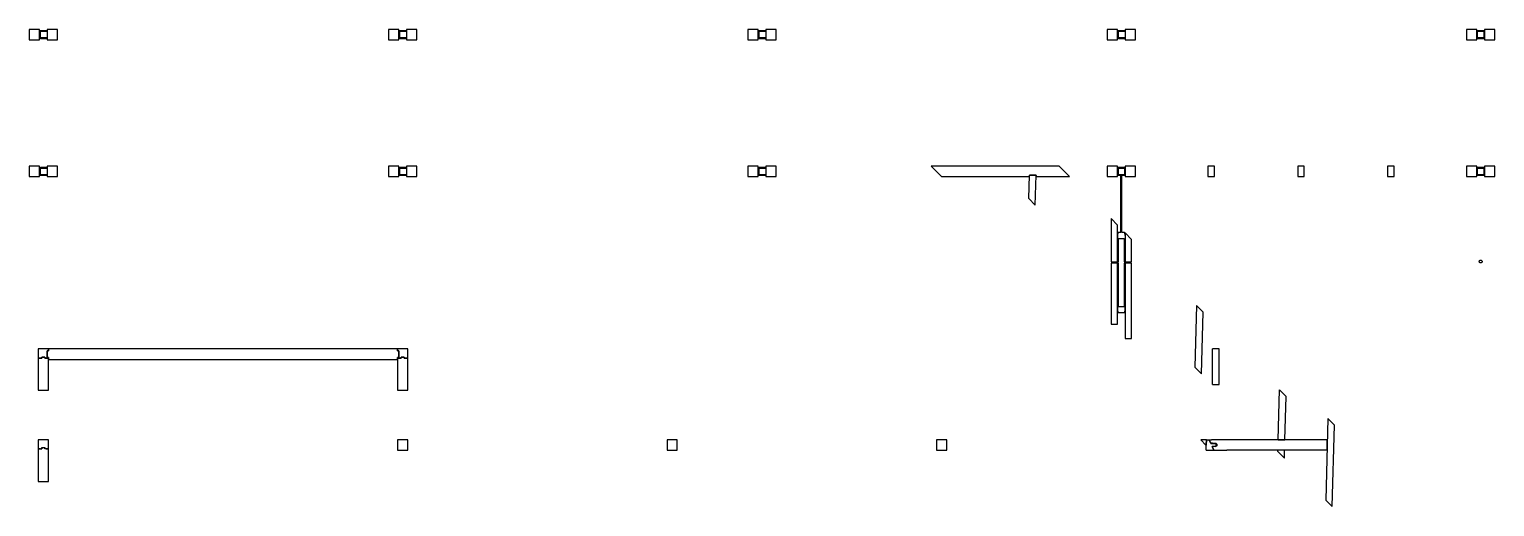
# Model space of a CAD drawing. Extents: x -1579 to 1253, y -951 to 934.
# Drawn here: x -370 to 413, y 32 to 286 of the extents above; entities that cross this region are included whole.
import ezdxf

# ---------------------------------------------------------------- set-up
doc = ezdxf.new("R2010")
doc.units = 0
doc.header["$MEASUREMENT"] = 0
doc.layers.add('SECTIONCUTEDGES', color=7, linetype='CONTINUOUS')

msp = doc.modelspace()

# ---------------------------------------------------------------- linework, layer by layer
at = {"layer": 'SECTIONCUTEDGES'}
for p, q in [((-370.14, 286.28), (-370.14, 280.7)), ((-364.64, 286.28), (-370.14, 286.28)), ((-364.64, 280.7), (-364.64, 286.28)), ((-364.33, 285.34), (-364.34, 285.3)), ((-364.34, 285.3), (-364.34, 285.26)), ((-364.34, 285.26), (-364.34, 281.72)), ((-364.31, 285.38), (-364.33, 285.34)), ((-364.29, 285.41), (-364.31, 285.38)), ((-364.27, 285.44), (-364.29, 285.41)), ((-364.24, 285.47), (-364.27, 285.44)), ((-364.2, 285.49), (-364.24, 285.47)), ((-364.17, 285.51), (-364.2, 285.49)), ((-364.13, 285.51), (-364.17, 285.51)), ((-364.09, 285.52), (-364.13, 285.51)), ((-360.59, 285.52), (-364.09, 285.52)), ((-364.09, 281.72), (-364.09, 285.26)), ((-364.09, 285.26), (-360.59, 285.26)), ((-360.64, 286.28), (-360.64, 280.7)), ((-355.14, 286.28), (-360.64, 286.28)), ((-360.55, 285.51), (-360.59, 285.52)), ((-360.59, 285.26), (-360.59, 281.72)), ((-360.51, 285.51), (-360.55, 285.51)), ((-360.48, 285.49), (-360.51, 285.51)), ((-360.44, 285.47), (-360.48, 285.49)), ((-360.41, 285.44), (-360.44, 285.47)), ((-360.39, 285.41), (-360.41, 285.44)), ((-360.37, 285.38), (-360.39, 285.41)), ((-360.35, 285.34), (-360.37, 285.38)), ((-360.34, 285.3), (-360.35, 285.34)), ((-360.34, 285.26), (-360.34, 285.3)), ((-360.34, 281.72), (-360.34, 285.26)), ((-355.14, 280.7), (-355.14, 286.28)), ((-178.14, 286.28), (-178.14, 280.7)), ((-172.64, 286.28), (-178.14, 286.28)), ((-172.64, 280.7), (-172.64, 286.28)), ((-172.33, 285.34), (-172.34, 285.3)), ((-172.34, 285.3), (-172.34, 285.26)), ((-172.34, 285.26), (-172.34, 281.72)), ((-172.31, 285.38), (-172.33, 285.34)), ((-172.29, 285.41), (-172.31, 285.38)), ((-172.27, 285.44), (-172.29, 285.41)), ((-172.24, 285.47), (-172.27, 285.44)), ((-172.2, 285.49), (-172.24, 285.47)), ((-172.17, 285.51), (-172.2, 285.49)), ((-172.13, 285.51), (-172.17, 285.51)), ((-172.09, 285.52), (-172.13, 285.51)), ((-168.59, 285.52), (-172.09, 285.52)), ((-172.09, 281.72), (-172.09, 285.26)), ((-172.09, 285.26), (-168.59, 285.26)), ((-168.64, 286.28), (-168.64, 280.7)), ((-163.14, 286.28), (-168.64, 286.28)), ((-168.55, 285.51), (-168.59, 285.52)), ((-168.59, 285.26), (-168.59, 281.72)), ((-168.51, 285.51), (-168.55, 285.51)), ((-168.48, 285.49), (-168.51, 285.51)), ((-168.44, 285.47), (-168.48, 285.49)), ((-168.41, 285.44), (-168.44, 285.47)), ((-168.39, 285.41), (-168.41, 285.44)), ((-168.37, 285.38), (-168.39, 285.41)), ((-168.35, 285.34), (-168.37, 285.38)), ((-168.34, 285.3), (-168.35, 285.34)), ((-168.34, 285.26), (-168.34, 285.3)), ((-168.34, 281.72), (-168.34, 285.26)), ((-163.14, 280.7), (-163.14, 286.28)), ((13.86, 286.28), (13.86, 280.7)), ((19.36, 286.28), (13.86, 286.28)), ((19.36, 280.7), (19.36, 286.28)), ((19.67, 285.34), (19.66, 285.3)), ((19.66, 285.3), (19.66, 285.26)), ((19.66, 285.26), (19.66, 281.72)), ((19.69, 285.38), (19.67, 285.34)), ((19.71, 285.41), (19.69, 285.38)), ((19.73, 285.44), (19.71, 285.41)), ((19.76, 285.47), (19.73, 285.44)), ((19.8, 285.49), (19.76, 285.47)), ((19.83, 285.51), (19.8, 285.49)), ((19.87, 285.51), (19.83, 285.51)), ((19.91, 285.52), (19.87, 285.51)), ((23.41, 285.52), (19.91, 285.52)), ((19.91, 281.72), (19.91, 285.26)), ((19.91, 285.26), (23.41, 285.26)), ((23.36, 286.28), (23.36, 280.7)), ((28.86, 286.28), (23.36, 286.28)), ((23.45, 285.51), (23.41, 285.52)), ((23.41, 285.26), (23.41, 281.72)), ((23.49, 285.51), (23.45, 285.51)), ((23.52, 285.49), (23.49, 285.51)), ((23.56, 285.47), (23.52, 285.49)), ((23.59, 285.44), (23.56, 285.47)), ((23.61, 285.41), (23.59, 285.44)), ((23.63, 285.38), (23.61, 285.41)), ((23.65, 285.34), (23.63, 285.38)), ((23.66, 285.3), (23.65, 285.34)), ((23.66, 285.26), (23.66, 285.3)), ((23.66, 281.72), (23.66, 285.26)), ((28.86, 280.7), (28.86, 286.28)), ((205.86, 286.28), (205.86, 280.7)), ((211.36, 286.28), (205.86, 286.28)), ((211.36, 280.7), (211.36, 286.28)), ((211.67, 285.34), (211.66, 285.3)), ((211.66, 285.3), (211.66, 285.26)), ((211.66, 285.26), (211.66, 281.72)), ((211.69, 285.38), (211.67, 285.34)), ((211.71, 285.41), (211.69, 285.38)), ((211.73, 285.44), (211.71, 285.41)), ((211.76, 285.47), (211.73, 285.44)), ((211.8, 285.49), (211.76, 285.47)), ((211.83, 285.51), (211.8, 285.49)), ((211.87, 285.51), (211.83, 285.51)), ((211.91, 285.52), (211.87, 285.51)), ((215.41, 285.52), (211.91, 285.52)), ((211.91, 281.72), (211.91, 285.26)), ((211.91, 285.26), (215.41, 285.26)), ((215.36, 286.28), (215.36, 280.7)), ((220.86, 286.28), (215.36, 286.28)), ((215.45, 285.51), (215.41, 285.52)), ((215.41, 285.26), (215.41, 281.72)), ((215.49, 285.51), (215.45, 285.51)), ((215.52, 285.49), (215.49, 285.51)), ((215.56, 285.47), (215.52, 285.49)), ((215.59, 285.44), (215.56, 285.47)), ((215.61, 285.41), (215.59, 285.44)), ((215.63, 285.38), (215.61, 285.41)), ((215.65, 285.34), (215.63, 285.38)), ((215.66, 285.3), (215.65, 285.34)), ((215.66, 285.26), (215.66, 285.3)), ((215.66, 281.72), (215.66, 285.26)), ((220.86, 280.7), (220.86, 286.28)), ((397.86, 286.28), (397.86, 280.7)), ((403.36, 286.28), (397.86, 286.28)), ((403.36, 280.7), (403.36, 286.28)), ((403.37, 285.34), (403.36, 285.3)), ((403.36, 285.3), (403.36, 285.26)), ((403.36, 285.26), (403.36, 281.72)), ((403.38, 285.38), (403.37, 285.34)), ((403.4, 285.41), (403.38, 285.38)), ((403.43, 285.44), (403.4, 285.41)), ((403.46, 285.47), (403.43, 285.44)), ((403.49, 285.49), (403.46, 285.47)), ((403.53, 285.51), (403.49, 285.49)), ((403.57, 285.51), (403.53, 285.51)), ((403.61, 285.52), (403.57, 285.51)), ((407.11, 285.52), (403.61, 285.52)), ((403.61, 285.26), (407.11, 285.26)), ((403.61, 281.72), (403.61, 285.26)), ((407.15, 285.51), (407.11, 285.52)), ((407.11, 285.26), (407.11, 281.72)), ((407.18, 285.51), (407.15, 285.51)), ((407.22, 285.49), (407.18, 285.51)), ((407.25, 285.47), (407.22, 285.49)), ((407.28, 285.44), (407.25, 285.47)), ((407.31, 285.41), (407.28, 285.44)), ((407.33, 285.38), (407.31, 285.41)), ((407.34, 285.34), (407.33, 285.38)), ((407.35, 285.3), (407.34, 285.34)), ((407.36, 285.26), (407.35, 285.3)), ((407.36, 286.28), (407.36, 280.7)), ((412.86, 286.28), (407.36, 286.28)), ((407.36, 281.72), (407.36, 285.26)), ((412.86, 280.7), (412.86, 286.28)), ((-370.14, 280.7), (-364.64, 280.7)), ((-364.34, 281.72), (-364.34, 281.68)), ((-364.34, 281.68), (-364.33, 281.64)), ((-364.33, 281.64), (-364.31, 281.6)), ((-364.31, 281.6), (-364.29, 281.57)), ((-364.29, 281.57), (-364.27, 281.54)), ((-364.27, 281.54), (-364.24, 281.51)), ((-364.24, 281.51), (-364.2, 281.49)), ((-364.2, 281.49), (-364.17, 281.47)), ((-364.17, 281.47), (-364.13, 281.47)), ((-364.13, 281.47), (-364.09, 281.46)), ((-360.59, 281.72), (-364.09, 281.72)), ((-364.09, 281.46), (-360.59, 281.46)), ((-360.64, 280.7), (-355.14, 280.7)), ((-360.59, 281.46), (-360.55, 281.47)), ((-360.55, 281.47), (-360.51, 281.47)), ((-360.51, 281.47), (-360.48, 281.49)), ((-360.48, 281.49), (-360.44, 281.51)), ((-360.44, 281.51), (-360.41, 281.54)), ((-360.41, 281.54), (-360.39, 281.57)), ((-360.39, 281.57), (-360.37, 281.6)), ((-360.37, 281.6), (-360.35, 281.64)), ((-360.35, 281.64), (-360.34, 281.68)), ((-360.34, 281.68), (-360.34, 281.72)), ((-178.14, 280.7), (-172.64, 280.7)), ((-172.34, 281.72), (-172.34, 281.68)), ((-172.34, 281.68), (-172.33, 281.64)), ((-172.33, 281.64), (-172.31, 281.6)), ((-172.31, 281.6), (-172.29, 281.57)), ((-172.29, 281.57), (-172.27, 281.54)), ((-172.27, 281.54), (-172.24, 281.51)), ((-172.24, 281.51), (-172.2, 281.49)), ((-172.2, 281.49), (-172.17, 281.47)), ((-172.17, 281.47), (-172.13, 281.47)), ((-172.13, 281.47), (-172.09, 281.46)), ((-168.59, 281.72), (-172.09, 281.72)), ((-172.09, 281.46), (-168.59, 281.46)), ((-168.64, 280.7), (-163.14, 280.7)), ((-168.59, 281.46), (-168.55, 281.47)), ((-168.55, 281.47), (-168.51, 281.47)), ((-168.51, 281.47), (-168.48, 281.49)), ((-168.48, 281.49), (-168.44, 281.51)), ((-168.44, 281.51), (-168.41, 281.54)), ((-168.41, 281.54), (-168.39, 281.57)), ((-168.39, 281.57), (-168.37, 281.6)), ((-168.37, 281.6), (-168.35, 281.64)), ((-168.35, 281.64), (-168.34, 281.68)), ((-168.34, 281.68), (-168.34, 281.72)), ((13.86, 280.7), (19.36, 280.7)), ((19.66, 281.72), (19.66, 281.68)), ((19.66, 281.68), (19.67, 281.64)), ((19.67, 281.64), (19.69, 281.6)), ((19.69, 281.6), (19.71, 281.57)), ((19.71, 281.57), (19.73, 281.54)), ((19.73, 281.54), (19.76, 281.51)), ((19.76, 281.51), (19.8, 281.49)), ((19.8, 281.49), (19.83, 281.47)), ((19.83, 281.47), (19.87, 281.47)), ((19.87, 281.47), (19.91, 281.46)), ((23.41, 281.72), (19.91, 281.72)), ((19.91, 281.46), (23.41, 281.46)), ((23.36, 280.7), (28.86, 280.7)), ((23.41, 281.46), (23.45, 281.47)), ((23.45, 281.47), (23.49, 281.47)), ((23.49, 281.47), (23.52, 281.49)), ((23.52, 281.49), (23.56, 281.51)), ((23.56, 281.51), (23.59, 281.54)), ((23.59, 281.54), (23.61, 281.57)), ((23.61, 281.57), (23.63, 281.6)), ((23.63, 281.6), (23.65, 281.64)), ((23.65, 281.64), (23.66, 281.68)), ((23.66, 281.68), (23.66, 281.72)), ((205.86, 280.7), (211.36, 280.7)), ((211.66, 281.72), (211.66, 281.68)), ((211.66, 281.68), (211.67, 281.64)), ((211.67, 281.64), (211.69, 281.6)), ((211.69, 281.6), (211.71, 281.57)), ((211.71, 281.57), (211.73, 281.54)), ((211.73, 281.54), (211.76, 281.51)), ((211.76, 281.51), (211.8, 281.49)), ((211.8, 281.49), (211.83, 281.47)), ((211.83, 281.47), (211.87, 281.47)), ((211.87, 281.47), (211.91, 281.46)), ((215.41, 281.72), (211.91, 281.72)), ((211.91, 281.46), (215.41, 281.46)), ((215.36, 280.7), (220.86, 280.7)), ((215.41, 281.46), (215.45, 281.47)), ((215.45, 281.47), (215.49, 281.47)), ((215.49, 281.47), (215.52, 281.49)), ((215.52, 281.49), (215.56, 281.51)), ((215.56, 281.51), (215.59, 281.54)), ((215.59, 281.54), (215.61, 281.57)), ((215.61, 281.57), (215.63, 281.6)), ((215.63, 281.6), (215.65, 281.64)), ((215.65, 281.64), (215.66, 281.68)), ((215.66, 281.68), (215.66, 281.72)), ((397.86, 280.7), (403.36, 280.7)), ((403.36, 281.72), (403.36, 281.68)), ((403.36, 281.68), (403.37, 281.64)), ((403.37, 281.64), (403.38, 281.6)), ((403.38, 281.6), (403.4, 281.57)), ((403.4, 281.57), (403.43, 281.54)), ((403.43, 281.54), (403.46, 281.51)), ((403.46, 281.51), (403.49, 281.49)), ((403.49, 281.49), (403.53, 281.47)), ((403.53, 281.47), (403.57, 281.47)), ((403.57, 281.47), (403.61, 281.46)), ((407.11, 281.72), (403.61, 281.72)), ((403.61, 281.46), (407.11, 281.46)), ((407.11, 281.46), (407.15, 281.47)), ((407.15, 281.47), (407.18, 281.47)), ((407.18, 281.47), (407.22, 281.49)), ((407.22, 281.49), (407.25, 281.51)), ((407.25, 281.51), (407.28, 281.54)), ((407.28, 281.54), (407.31, 281.57)), ((407.31, 281.57), (407.33, 281.6)), ((407.33, 281.6), (407.34, 281.64)), ((407.34, 281.64), (407.35, 281.68)), ((407.35, 281.68), (407.36, 281.72)), ((407.36, 280.7), (412.86, 280.7)), ((-370.14, 213.28), (-370.14, 207.71)), ((-364.64, 213.28), (-370.14, 213.28)), ((-364.64, 207.71), (-364.64, 213.28)), ((-364.33, 212.35), (-364.34, 212.31)), ((-364.34, 212.31), (-364.34, 212.27)), ((-364.34, 212.27), (-364.34, 208.72)), ((-364.31, 212.39), (-364.33, 212.35)), ((-364.29, 212.42), (-364.31, 212.39)), ((-364.27, 212.45), (-364.29, 212.42)), ((-364.24, 212.48), (-364.27, 212.45)), ((-364.2, 212.5), (-364.24, 212.48)), ((-364.17, 212.51), (-364.2, 212.5)), ((-364.13, 212.52), (-364.17, 212.51)), ((-364.09, 212.52), (-364.13, 212.52)), ((-360.59, 212.52), (-364.09, 212.52)), ((-364.09, 208.72), (-364.09, 212.27)), ((-364.09, 212.27), (-360.59, 212.27)), ((-360.64, 213.28), (-360.64, 207.71)), ((-355.14, 213.28), (-360.64, 213.28)), ((-360.55, 212.52), (-360.59, 212.52)), ((-360.59, 212.27), (-360.59, 208.72)), ((-360.51, 212.51), (-360.55, 212.52)), ((-360.48, 212.5), (-360.51, 212.51)), ((-360.44, 212.48), (-360.48, 212.5)), ((-360.41, 212.45), (-360.44, 212.48)), ((-360.39, 212.42), (-360.41, 212.45)), ((-360.37, 212.39), (-360.39, 212.42)), ((-360.35, 212.35), (-360.37, 212.39)), ((-360.34, 212.31), (-360.35, 212.35)), ((-360.34, 212.27), (-360.34, 212.31)), ((-360.34, 208.72), (-360.34, 212.27)), ((-355.14, 207.71), (-355.14, 213.28)), ((-178.14, 213.28), (-178.14, 207.71)), ((-172.64, 213.28), (-178.14, 213.28)), ((-172.64, 207.71), (-172.64, 213.28)), ((-172.33, 212.35), (-172.34, 212.31)), ((-172.34, 212.31), (-172.34, 212.27)), ((-172.34, 212.27), (-172.34, 208.72)), ((-172.31, 212.39), (-172.33, 212.35)), ((-172.29, 212.42), (-172.31, 212.39)), ((-172.27, 212.45), (-172.29, 212.42)), ((-172.24, 212.48), (-172.27, 212.45)), ((-172.2, 212.5), (-172.24, 212.48)), ((-172.17, 212.51), (-172.2, 212.5)), ((-172.13, 212.52), (-172.17, 212.51)), ((-172.09, 212.52), (-172.13, 212.52)), ((-168.59, 212.52), (-172.09, 212.52)), ((-172.09, 208.72), (-172.09, 212.27)), ((-172.09, 212.27), (-168.59, 212.27)), ((-168.64, 213.28), (-168.64, 207.71)), ((-163.14, 213.28), (-168.64, 213.28)), ((-168.55, 212.52), (-168.59, 212.52)), ((-168.59, 212.27), (-168.59, 208.72)), ((-168.51, 212.51), (-168.55, 212.52)), ((-168.48, 212.5), (-168.51, 212.51)), ((-168.44, 212.48), (-168.48, 212.5)), ((-168.41, 212.45), (-168.44, 212.48)), ((-168.39, 212.42), (-168.41, 212.45)), ((-168.37, 212.39), (-168.39, 212.42)), ((-168.35, 212.35), (-168.37, 212.39)), ((-168.34, 212.31), (-168.35, 212.35)), ((-168.34, 212.27), (-168.34, 212.31)), ((-168.34, 208.72), (-168.34, 212.27)), ((-163.14, 207.71), (-163.14, 213.28)), ((13.86, 213.28), (13.86, 207.71)), ((19.36, 213.28), (13.86, 213.28)), ((19.36, 207.71), (19.36, 213.28)), ((19.67, 212.35), (19.66, 212.31)), ((19.66, 212.31), (19.66, 212.27)), ((19.66, 212.27), (19.66, 208.72)), ((19.69, 212.39), (19.67, 212.35)), ((19.71, 212.42), (19.69, 212.39)), ((19.73, 212.45), (19.71, 212.42)), ((19.76, 212.48), (19.73, 212.45)), ((19.8, 212.5), (19.76, 212.48)), ((19.83, 212.51), (19.8, 212.5)), ((19.87, 212.52), (19.83, 212.51)), ((19.91, 212.52), (19.87, 212.52)), ((23.41, 212.52), (19.91, 212.52)), ((19.91, 208.72), (19.91, 212.27)), ((19.91, 212.27), (23.41, 212.27)), ((23.36, 213.28), (23.36, 207.71)), ((28.86, 213.28), (23.36, 213.28)), ((23.45, 212.52), (23.41, 212.52)), ((23.41, 212.27), (23.41, 208.72)), ((23.49, 212.51), (23.45, 212.52)), ((23.52, 212.5), (23.49, 212.51)), ((23.56, 212.48), (23.52, 212.5)), ((23.59, 212.45), (23.56, 212.48)), ((23.61, 212.42), (23.59, 212.45)), ((23.63, 212.39), (23.61, 212.42)), ((23.65, 212.35), (23.63, 212.39)), ((23.66, 212.31), (23.65, 212.35)), ((23.66, 212.27), (23.66, 212.31)), ((23.66, 208.72), (23.66, 212.27)), ((28.86, 207.71), (28.86, 213.28)), ((111.78, 213.28), (117.28, 207.71)), ((180.21, 213.28), (111.78, 213.28)), ((185.71, 207.71), (180.21, 213.28)), ((205.86, 213.28), (205.86, 207.71)), ((211.36, 213.28), (205.86, 213.28)), ((211.36, 207.71), (211.36, 213.28)), ((211.37, 212.35), (211.36, 212.31)), ((211.36, 212.31), (211.36, 212.27)), ((211.36, 212.27), (211.36, 208.72)), ((211.38, 212.39), (211.37, 212.35)), ((211.4, 212.42), (211.38, 212.39)), ((211.43, 212.45), (211.4, 212.42)), ((211.46, 212.48), (211.43, 212.45)), ((211.49, 212.5), (211.46, 212.48)), ((211.53, 212.51), (211.49, 212.5)), ((211.57, 212.52), (211.53, 212.51)), ((211.61, 212.52), (211.57, 212.52)), ((215.11, 212.52), (211.61, 212.52)), ((211.61, 208.72), (211.61, 212.27)), ((211.61, 212.27), (215.11, 212.27)), ((211.67, 212.35), (211.66, 212.31)), ((211.66, 212.31), (211.66, 212.27)), ((211.66, 212.27), (211.66, 208.72)), ((211.69, 212.39), (211.67, 212.35)), ((211.71, 212.42), (211.69, 212.39)), ((211.73, 212.45), (211.71, 212.42)), ((211.76, 212.48), (211.73, 212.45)), ((211.8, 212.5), (211.76, 212.48)), ((211.83, 212.51), (211.8, 212.5)), ((211.87, 212.52), (211.83, 212.51)), ((211.91, 212.52), (211.87, 212.52)), ((215.41, 212.52), (211.91, 212.52)), ((211.91, 208.72), (211.91, 212.27)), ((211.91, 212.27), (215.41, 212.27)), ((215.15, 212.52), (215.11, 212.52)), ((215.11, 212.27), (215.11, 208.72)), ((215.18, 212.51), (215.15, 212.52)), ((215.22, 212.5), (215.18, 212.51)), ((215.25, 212.48), (215.22, 212.5)), ((215.28, 212.45), (215.25, 212.48)), ((215.31, 212.42), (215.28, 212.45)), ((215.33, 212.39), (215.31, 212.42)), ((215.34, 212.35), (215.33, 212.39)), ((215.35, 212.31), (215.34, 212.35)), ((215.36, 212.27), (215.35, 212.31)), ((220.86, 213.28), (215.36, 213.28)), ((215.36, 213.28), (215.36, 207.71)), ((215.36, 208.72), (215.36, 212.27)), ((215.45, 212.52), (215.41, 212.52)), ((215.41, 212.27), (215.41, 208.72)), ((215.49, 212.51), (215.45, 212.52)), ((215.52, 212.5), (215.49, 212.51)), ((215.56, 212.48), (215.52, 212.5)), ((215.59, 212.45), (215.56, 212.48)), ((215.61, 212.42), (215.59, 212.45)), ((215.63, 212.39), (215.61, 212.42)), ((215.65, 212.35), (215.63, 212.39)), ((215.66, 212.31), (215.65, 212.35)), ((215.66, 212.27), (215.66, 212.31)), ((215.66, 208.72), (215.66, 212.27)), ((220.86, 207.71), (220.86, 213.28)), ((263.11, 213.28), (259.61, 213.28)), ((259.61, 213.28), (259.61, 207.71)), ((263.11, 207.71), (263.11, 213.28)), ((311.11, 213.28), (307.61, 213.28)), ((307.61, 213.28), (307.61, 207.71)), ((311.11, 207.71), (311.11, 213.28)), ((359.11, 213.28), (355.61, 213.28)), ((355.61, 213.28), (355.61, 207.71)), ((359.11, 207.71), (359.11, 213.28)), ((397.86, 213.28), (397.86, 207.71)), ((403.36, 213.28), (397.86, 213.28)), ((403.36, 207.71), (403.36, 213.28)), ((403.37, 212.35), (403.36, 212.31)), ((403.36, 212.31), (403.36, 212.27)), ((403.36, 212.27), (403.36, 208.72)), ((403.38, 212.39), (403.37, 212.35)), ((403.4, 212.42), (403.38, 212.39)), ((403.43, 212.45), (403.4, 212.42)), ((403.46, 212.48), (403.43, 212.45)), ((403.49, 212.5), (403.46, 212.48)), ((403.53, 212.51), (403.49, 212.5)), ((403.57, 212.52), (403.53, 212.51)), ((403.61, 212.52), (403.57, 212.52)), ((407.11, 212.52), (403.61, 212.52)), ((403.61, 212.27), (407.11, 212.27)), ((403.61, 208.72), (403.61, 212.27)), ((407.15, 212.52), (407.11, 212.52)), ((407.11, 212.27), (407.11, 208.72)), ((407.18, 212.51), (407.15, 212.52)), ((407.22, 212.5), (407.18, 212.51)), ((407.25, 212.48), (407.22, 212.5)), ((407.28, 212.45), (407.25, 212.48)), ((407.31, 212.42), (407.28, 212.45)), ((407.33, 212.39), (407.31, 212.42)), ((407.34, 212.35), (407.33, 212.39)), ((407.35, 212.31), (407.34, 212.35)), ((407.36, 212.27), (407.35, 212.31)), ((407.36, 213.28), (407.36, 207.71)), ((412.86, 213.28), (407.36, 213.28)), ((407.36, 208.72), (407.36, 212.27)), ((412.86, 207.71), (412.86, 213.28)), ((-370.14, 207.71), (-364.64, 207.71)), ((-364.34, 208.72), (-364.34, 208.68)), ((-364.34, 208.68), (-364.33, 208.64)), ((-364.33, 208.64), (-364.31, 208.61)), ((-364.31, 208.61), (-364.29, 208.57)), ((-364.29, 208.57), (-364.27, 208.54)), ((-364.27, 208.54), (-364.24, 208.52)), ((-364.24, 208.52), (-364.2, 208.5)), ((-364.2, 208.5), (-364.17, 208.48)), ((-364.17, 208.48), (-364.13, 208.47)), ((-364.13, 208.47), (-364.09, 208.47)), ((-360.59, 208.72), (-364.09, 208.72)), ((-364.09, 208.47), (-360.59, 208.47)), ((-360.64, 207.71), (-355.14, 207.71)), ((-360.59, 208.47), (-360.55, 208.47)), ((-360.55, 208.47), (-360.51, 208.48)), ((-360.51, 208.48), (-360.48, 208.5)), ((-360.48, 208.5), (-360.44, 208.52)), ((-360.44, 208.52), (-360.41, 208.54)), ((-360.41, 208.54), (-360.39, 208.57)), ((-360.39, 208.57), (-360.37, 208.61)), ((-360.37, 208.61), (-360.35, 208.64)), ((-360.35, 208.64), (-360.34, 208.68)), ((-360.34, 208.68), (-360.34, 208.72)), ((-178.14, 207.71), (-172.64, 207.71)), ((-172.34, 208.72), (-172.34, 208.68)), ((-172.34, 208.68), (-172.33, 208.64)), ((-172.33, 208.64), (-172.31, 208.61)), ((-172.31, 208.61), (-172.29, 208.57)), ((-172.29, 208.57), (-172.27, 208.54)), ((-172.27, 208.54), (-172.24, 208.52)), ((-172.24, 208.52), (-172.2, 208.5)), ((-172.2, 208.5), (-172.17, 208.48)), ((-172.17, 208.48), (-172.13, 208.47)), ((-172.13, 208.47), (-172.09, 208.47)), ((-168.59, 208.72), (-172.09, 208.72)), ((-172.09, 208.47), (-168.59, 208.47)), ((-168.64, 207.71), (-163.14, 207.71)), ((-168.59, 208.47), (-168.55, 208.47)), ((-168.55, 208.47), (-168.51, 208.48)), ((-168.51, 208.48), (-168.48, 208.5)), ((-168.48, 208.5), (-168.44, 208.52)), ((-168.44, 208.52), (-168.41, 208.54)), ((-168.41, 208.54), (-168.39, 208.57)), ((-168.39, 208.57), (-168.37, 208.61)), ((-168.37, 208.61), (-168.35, 208.64)), ((-168.35, 208.64), (-168.34, 208.68)), ((-168.34, 208.68), (-168.34, 208.72)), ((13.86, 207.71), (19.36, 207.71)), ((19.66, 208.72), (19.66, 208.68)), ((19.66, 208.68), (19.67, 208.64)), ((19.67, 208.64), (19.69, 208.61)), ((19.69, 208.61), (19.71, 208.57)), ((19.71, 208.57), (19.73, 208.54)), ((19.73, 208.54), (19.76, 208.52)), ((19.76, 208.52), (19.8, 208.5)), ((19.8, 208.5), (19.83, 208.48)), ((19.83, 208.48), (19.87, 208.47)), ((19.87, 208.47), (19.91, 208.47)), ((23.41, 208.72), (19.91, 208.72)), ((19.91, 208.47), (23.41, 208.47)), ((23.36, 207.71), (28.86, 207.71)), ((23.41, 208.47), (23.45, 208.47)), ((23.45, 208.47), (23.49, 208.48)), ((23.49, 208.48), (23.52, 208.5)), ((23.52, 208.5), (23.56, 208.52)), ((23.56, 208.52), (23.59, 208.54)), ((23.59, 208.54), (23.61, 208.57)), ((23.61, 208.57), (23.63, 208.61)), ((23.63, 208.61), (23.65, 208.64)), ((23.65, 208.64), (23.66, 208.68)), ((23.66, 208.68), (23.66, 208.72)), ((117.28, 207.71), (164.2, 207.71)), ((163.88, 195.93), (164.22, 208.47)), ((164.2, 207.71), (164.22, 208.47)), ((167.77, 208.47), (164.22, 208.47)), ((164.22, 208.47), (167.77, 208.47)), ((167.33, 192.43), (167.77, 208.47)), ((167.77, 208.47), (167.75, 207.71)), ((167.75, 207.71), (185.71, 207.71)), ((205.86, 207.71), (211.36, 207.71)), ((211.36, 208.72), (211.36, 208.68)), ((211.36, 208.68), (211.37, 208.64)), ((211.37, 208.64), (211.38, 208.61)), ((211.38, 208.61), (211.4, 208.57)), ((211.4, 208.57), (211.43, 208.54)), ((211.43, 208.54), (211.46, 208.52)), ((211.46, 208.52), (211.49, 208.5)), ((211.49, 208.5), (211.53, 208.48)), ((211.53, 208.48), (211.57, 208.47)), ((211.57, 208.47), (211.61, 208.47)), ((215.11, 208.72), (211.61, 208.72)), ((211.61, 208.47), (215.11, 208.47)), ((211.66, 208.72), (211.66, 208.68)), ((211.66, 208.68), (211.67, 208.64)), ((211.67, 208.64), (211.69, 208.61)), ((211.69, 208.61), (211.71, 208.57)), ((211.71, 208.57), (211.73, 208.54)), ((211.73, 208.54), (211.76, 208.52)), ((211.76, 208.52), (211.8, 208.5)), ((211.8, 208.5), (211.83, 208.48)), ((211.83, 208.48), (211.87, 208.47)), ((211.87, 208.47), (211.91, 208.47)), ((215.41, 208.72), (211.91, 208.72)), ((211.91, 208.47), (215.41, 208.47)), ((213.11, 177.78), (213.11, 208.47)), ((213.61, 208.47), (213.11, 208.47)), ((213.61, 177.78), (213.61, 208.47)), ((215.11, 208.47), (215.15, 208.47)), ((215.15, 208.47), (215.18, 208.48)), ((215.18, 208.48), (215.22, 208.5)), ((215.22, 208.5), (215.25, 208.52)), ((215.25, 208.52), (215.28, 208.54)), ((215.28, 208.54), (215.31, 208.57)), ((215.31, 208.57), (215.33, 208.61)), ((215.33, 208.61), (215.34, 208.64)), ((215.34, 208.64), (215.35, 208.68)), ((215.35, 208.68), (215.36, 208.72)), ((215.36, 207.71), (220.86, 207.71)), ((215.41, 208.47), (215.45, 208.47)), ((215.45, 208.47), (215.49, 208.48)), ((215.49, 208.48), (215.52, 208.5)), ((215.52, 208.5), (215.56, 208.52)), ((215.56, 208.52), (215.59, 208.54)), ((215.59, 208.54), (215.61, 208.57)), ((215.61, 208.57), (215.63, 208.61)), ((215.63, 208.61), (215.65, 208.64)), ((215.65, 208.64), (215.66, 208.68)), ((215.66, 208.68), (215.66, 208.72)), ((259.61, 207.71), (263.11, 207.71)), ((307.61, 207.71), (311.11, 207.71)), ((355.61, 207.71), (359.11, 207.71)), ((397.86, 207.71), (403.36, 207.71)), ((403.36, 208.72), (403.36, 208.68)), ((403.36, 208.68), (403.37, 208.64)), ((403.37, 208.64), (403.38, 208.61)), ((403.38, 208.61), (403.4, 208.57)), ((403.4, 208.57), (403.43, 208.54)), ((403.43, 208.54), (403.46, 208.52)), ((403.46, 208.52), (403.49, 208.5)), ((403.49, 208.5), (403.53, 208.48)), ((403.53, 208.48), (403.57, 208.47)), ((403.57, 208.47), (403.61, 208.47)), ((407.11, 208.72), (403.61, 208.72)), ((403.61, 208.47), (407.11, 208.47)), ((407.11, 208.47), (407.15, 208.47)), ((407.15, 208.47), (407.18, 208.48)), ((407.18, 208.48), (407.22, 208.5)), ((407.22, 208.5), (407.25, 208.52)), ((407.25, 208.52), (407.28, 208.54)), ((407.28, 208.54), (407.31, 208.57)), ((407.31, 208.57), (407.33, 208.61)), ((407.33, 208.61), (407.34, 208.64)), ((407.34, 208.64), (407.35, 208.68)), ((407.35, 208.68), (407.36, 208.72)), ((407.36, 207.71), (412.86, 207.71)), ((163.88, 195.93), (167.33, 192.43)), ((211.36, 181.71), (207.86, 185.26)), ((207.86, 185.26), (207.86, 162.25)), ((211.36, 166.35), (211.36, 181.71)), ((211.37, 176.73), (211.36, 176.5)), ((211.36, 176.5), (211.36, 176.26)), ((211.36, 176.26), (211.36, 162.65)), ((211.38, 176.95), (211.37, 176.73)), ((211.4, 177.16), (211.38, 176.95)), ((211.43, 177.34), (211.4, 177.16)), ((211.46, 177.49), (211.43, 177.34)), ((211.49, 177.62), (211.46, 177.49)), ((211.53, 177.71), (211.49, 177.62)), ((211.57, 177.76), (211.53, 177.71)), ((211.61, 177.78), (211.57, 177.76)), ((213.11, 177.78), (211.61, 177.78)), ((211.86, 174.74), (214.86, 174.74)), ((211.86, 167.24), (211.86, 174.74)), ((215.11, 177.78), (213.61, 177.78)), ((214.86, 174.74), (214.86, 162.65)), ((215.15, 177.76), (215.11, 177.78)), ((215.18, 177.71), (215.15, 177.76)), ((215.22, 177.62), (215.18, 177.71)), ((215.25, 177.49), (215.22, 177.62)), ((215.28, 177.34), (215.25, 177.49)), ((215.31, 177.16), (215.28, 177.34)), ((215.33, 176.95), (215.31, 177.16)), ((215.34, 176.73), (215.33, 176.95)), ((215.35, 176.5), (215.34, 176.73)), ((215.36, 176.26), (215.35, 176.5)), ((218.86, 174.11), (215.36, 177.66)), ((215.36, 177.66), (215.36, 162.25)), ((215.36, 176.26), (215.36, 167.62)), ((218.86, 165.42), (218.86, 174.11)), ((211.36, 162.26), (211.36, 166.35)), ((211.86, 163.01), (211.86, 167.24)), ((215.36, 163.01), (215.36, 167.62)), ((218.86, 162.26), (218.86, 165.42)), ((207.86, 162.25), (211.36, 162.25)), ((211.36, 161.45), (207.86, 161.45)), ((207.86, 161.45), (207.86, 148.1)), ((211.36, 162.65), (211.36, 162.26)), ((211.36, 162.26), (211.36, 162.25)), ((211.36, 162.25), (211.36, 162.26)), ((211.36, 162.25), (211.86, 162.25)), ((211.86, 161.45), (211.36, 161.45)), ((211.36, 161.45), (211.36, 150.19)), ((211.36, 128.99), (211.36, 161.45)), ((211.86, 162.53), (211.86, 163.01)), ((211.86, 162.25), (211.86, 162.53)), ((211.86, 155.7), (211.86, 161.45)), ((214.86, 162.65), (214.86, 162.26)), ((214.86, 162.26), (214.86, 162.25)), ((214.86, 162.25), (215.36, 162.25)), ((215.36, 161.45), (214.86, 161.45)), ((214.86, 161.45), (214.86, 150.19)), ((215.36, 162.53), (215.36, 163.01)), ((215.36, 162.25), (215.36, 162.53)), ((215.36, 162.25), (218.86, 162.25)), ((215.36, 155.7), (215.36, 161.45)), ((218.86, 161.45), (215.36, 161.45)), ((215.36, 161.45), (215.36, 148.1)), ((218.86, 162.25), (218.86, 162.26)), ((218.86, 121.39), (218.86, 161.45)), ((404.61, 162.46), (404.64, 162.56)), ((404.61, 162.45), (404.61, 162.46)), ((404.61, 162.43), (404.61, 162.45)), ((404.62, 162.42), (404.61, 162.43)), ((404.65, 162.11), (404.62, 162.42)), ((404.64, 162.59), (404.68, 162.68)), ((404.64, 162.57), (404.64, 162.59)), ((404.64, 162.56), (404.64, 162.57)), ((404.69, 162.02), (404.65, 162.11)), ((404.68, 162.68), (404.73, 162.77)), ((404.69, 162), (404.69, 162.02)), ((404.7, 161.99), (404.69, 162)), ((404.76, 161.9), (404.7, 161.99)), ((404.73, 162.77), (404.74, 162.79)), ((404.74, 162.79), (404.81, 162.87)), ((404.77, 161.89), (404.76, 161.9)), ((404.84, 161.82), (404.77, 161.89)), ((404.81, 162.87), (404.82, 162.88)), ((404.82, 162.88), (404.89, 162.95)), ((404.85, 161.81), (404.84, 161.82)), ((404.93, 161.74), (404.85, 161.81)), ((404.89, 162.95), (404.9, 162.95)), ((404.9, 162.95), (404.99, 163.01)), ((404.94, 161.73), (404.93, 161.74)), ((405.03, 161.68), (404.94, 161.73)), ((404.99, 163.01), (405, 163.02)), ((405, 163.02), (405.02, 163.02)), ((405.02, 163.02), (405.11, 163.07)), ((405.13, 161.64), (405.03, 161.68)), ((405.11, 163.07), (405.21, 163.09)), ((405.14, 161.64), (405.13, 161.64)), ((405.15, 161.64), (405.14, 161.64)), ((405.25, 161.61), (405.15, 161.64)), ((405.21, 163.09), (405.22, 163.09)), ((405.22, 163.09), (405.33, 163.11)), ((405.27, 161.61), (405.25, 161.61)), ((405.37, 161.61), (405.27, 161.61)), ((405.33, 163.11), (405.34, 163.11)), ((405.34, 163.11), (405.36, 163.11)), ((405.36, 163.11), (405.46, 163.1)), ((405.47, 161.62), (405.37, 161.61)), ((405.46, 163.1), (405.47, 163.1)), ((405.47, 163.1), (405.57, 163.07)), ((405.49, 161.62), (405.47, 161.62)), ((405.59, 161.64), (405.49, 161.62)), ((405.57, 163.07), (405.59, 163.07)), ((405.59, 163.07), (405.68, 163.03)), ((405.6, 161.65), (405.59, 161.64)), ((405.7, 161.69), (405.6, 161.65)), ((405.68, 163.03), (405.7, 163.02)), ((405.7, 163.02), (405.79, 162.97)), ((405.71, 161.69), (405.7, 161.69)), ((405.78, 161.74), (405.71, 161.69)), ((405.85, 161.8), (405.78, 161.74)), ((405.79, 162.97), (405.8, 162.96)), ((405.8, 162.96), (405.88, 162.9)), ((405.86, 161.81), (405.85, 161.8)), ((405.88, 161.82), (405.86, 161.81)), ((405.88, 162.9), (405.89, 162.89)), ((405.94, 161.88), (405.88, 161.82)), ((405.89, 162.89), (405.95, 162.81)), ((405.99, 161.95), (405.94, 161.88)), ((405.95, 162.81), (405.96, 162.8)), ((405.96, 162.8), (406.02, 162.71)), ((406, 161.96), (405.99, 161.95)), ((406.04, 162.06), (406, 161.98)), ((406, 161.98), (406, 161.96)), ((406.02, 162.71), (406.02, 162.7)), ((406.02, 162.7), (406.06, 162.6)), ((406.07, 162.14), (406.04, 162.06)), ((406.06, 162.6), (406.07, 162.59)), ((406.07, 162.59), (406.09, 162.49)), ((406.08, 162.15), (406.07, 162.14)), ((406.1, 162.24), (406.08, 162.15)), ((406.09, 162.49), (406.1, 162.47)), ((406.1, 162.47), (406.11, 162.36)), ((406.11, 162.34), (406.1, 162.25)), ((406.1, 162.25), (406.1, 162.24)), ((406.11, 162.36), (406.11, 162.34)), ((211.36, 150.19), (211.36, 149.8)), ((211.36, 149.8), (211.36, 136.72)), ((211.86, 150.38), (211.86, 155.7)), ((211.86, 138.25), (211.86, 150.38)), ((214.86, 150.19), (214.86, 149.8)), ((214.86, 149.8), (214.86, 138.25)), ((215.36, 150.38), (215.36, 155.7)), ((215.36, 136.72), (215.36, 150.38)), ((207.86, 148.1), (207.86, 128.99)), ((215.36, 148.1), (215.36, 121.39)), ((211.36, 136.72), (211.36, 136.49)), ((211.36, 136.49), (211.37, 136.25)), ((211.37, 136.25), (211.38, 136.03)), ((211.38, 136.03), (211.4, 135.83)), ((211.4, 135.83), (211.43, 135.65)), ((211.43, 135.65), (211.46, 135.49)), ((211.46, 135.49), (211.49, 135.37)), ((211.49, 135.37), (211.53, 135.28)), ((211.53, 135.28), (211.57, 135.22)), ((211.57, 135.22), (211.61, 135.2)), ((211.61, 135.2), (215.11, 135.2)), ((214.86, 138.25), (211.86, 138.25)), ((215.11, 135.2), (215.15, 135.22)), ((215.15, 135.22), (215.18, 135.28)), ((215.18, 135.28), (215.22, 135.37)), ((215.22, 135.37), (215.25, 135.49)), ((215.25, 135.49), (215.28, 135.65)), ((215.28, 135.65), (215.31, 135.83)), ((215.31, 135.83), (215.33, 136.03)), ((215.33, 136.03), (215.34, 136.25)), ((215.34, 136.25), (215.35, 136.49)), ((215.35, 136.49), (215.36, 136.72)), ((253.56, 138.93), (252.65, 105.93)), ((257.01, 135.43), (253.56, 138.93)), ((256.11, 102.43), (257.01, 135.43)), ((207.86, 128.99), (211.36, 128.99)), ((215.36, 121.39), (218.86, 121.39)), ((-365.39, 115.71), (-365.39, 110.89)), ((-359.89, 115.71), (-365.39, 115.71)), ((-364.87, 110.89), (-365.39, 110.89)), ((-363.93, 110.89), (-365.39, 110.89)), ((-365.39, 110.89), (-365.39, 93.66)), ((-364.87, 110.89), (-363.49, 110.89)), ((-363.93, 110.89), (-363.46, 110.89)), ((-363.49, 110.89), (-363.49, 111.4)), ((-363.49, 111.4), (-361.8, 111.4)), ((-361.83, 111.4), (-363.46, 111.4)), ((-363.46, 111.4), (-363.46, 110.89)), ((-361.83, 110.89), (-361.83, 111.4)), ((-359.89, 110.89), (-361.83, 110.89)), ((-361.8, 111.4), (-361.8, 110.89)), ((-361.8, 110.89), (-359.89, 110.89)), ((-360.64, 114.69), (-359.89, 114.69)), ((-360.64, 111.15), (-360.64, 114.69)), ((-360.64, 114.69), (-360.64, 111.15)), ((-359.89, 114.69), (-360.64, 114.69)), ((-359.89, 111.15), (-360.64, 111.15)), ((-360.64, 111.15), (-359.89, 111.15)), ((-359.89, 114.69), (-359.89, 115.71)), ((-173.39, 115.71), (-359.89, 115.71)), ((-359.89, 115.71), (-359.89, 114.69)), ((-359.89, 111.13), (-359.89, 111.15)), ((-359.89, 111.15), (-359.89, 110.13)), ((-359.89, 111.13), (-359.89, 110.89)), ((-359.89, 93.66), (-359.89, 110.89)), ((-359.89, 110.13), (-173.39, 110.13)), ((-173.39, 114.69), (-173.39, 115.71)), ((-173.39, 115.71), (-173.39, 114.69)), ((-167.89, 115.71), (-173.39, 115.71)), ((-172.64, 114.69), (-173.39, 114.69)), ((-173.39, 114.69), (-172.64, 114.69)), ((-173.39, 110.13), (-173.39, 111.15)), ((-173.39, 111.15), (-172.64, 111.15)), ((-172.64, 111.15), (-173.39, 111.15)), ((-173.39, 111.15), (-173.39, 110.89)), ((-171.46, 110.89), (-173.39, 110.89)), ((-173.39, 110.89), (-173.39, 93.66)), ((-172.87, 110.89), (-173.39, 110.89)), ((-172.87, 110.89), (-171.49, 110.89)), ((-172.64, 111.15), (-172.64, 114.69)), ((-172.64, 114.69), (-172.64, 111.15)), ((-171.49, 110.89), (-171.49, 111.4)), ((-171.49, 111.4), (-169.8, 111.4)), ((-169.83, 111.4), (-171.46, 111.4)), ((-171.46, 111.4), (-171.46, 110.89)), ((-169.83, 110.89), (-169.83, 111.4)), ((-168.43, 110.89), (-169.83, 110.89)), ((-169.8, 111.4), (-169.8, 110.89)), ((-169.8, 110.89), (-167.89, 110.89)), ((-168.43, 110.89), (-167.89, 110.89)), ((-167.89, 114.56), (-167.89, 115.71)), ((-167.89, 110.89), (-167.89, 114.56)), ((-167.89, 93.66), (-167.89, 110.89)), ((265.61, 115.71), (262.11, 115.71)), ((262.11, 96.81), (262.11, 115.71)), ((265.61, 96.81), (265.61, 115.71)), ((252.65, 105.93), (256.11, 102.43)), ((262.11, 96.81), (265.61, 96.81)), ((-365.39, 93.66), (-359.89, 93.66)), ((-173.39, 93.66), (-167.89, 93.66)), ((297.22, 67.3), (297.94, 93.93)), ((301.4, 90.43), (297.94, 93.93)), ((300.76, 67.3), (301.4, 90.43)), ((323.74, 78.57), (322.55, 35.07)), ((327.19, 75.07), (323.74, 78.57)), ((326, 31.57), (327.19, 75.07)), ((-365.39, 67.3), (-365.39, 62.34)), ((-359.89, 67.3), (-365.39, 67.3)), ((-363.49, 62.34), (-363.49, 63.12)), ((-363.49, 63.12), (-361.8, 63.12)), ((-361.83, 62.99), (-363.46, 62.99)), ((-363.46, 62.99), (-363.46, 62.34)), ((-361.83, 62.34), (-361.83, 62.99)), ((-361.8, 63.12), (-361.8, 62.34)), ((-359.89, 63.59), (-359.89, 67.3)), ((-359.89, 62.34), (-359.89, 63.59)), ((-173.39, 67.3), (-173.39, 61.72)), ((-167.89, 67.3), (-173.39, 67.3)), ((-167.89, 67.03), (-167.89, 67.3)), ((-167.89, 65.84), (-167.89, 67.03)), ((-167.89, 61.72), (-167.89, 65.84)), ((-29.39, 67.3), (-29.39, 61.72)), ((-23.89, 67.3), (-29.39, 67.3)), ((-23.89, 61.72), (-23.89, 67.3)), ((114.61, 67.3), (114.61, 61.72)), ((120.11, 67.3), (114.61, 67.3)), ((120.11, 61.72), (120.11, 67.3)), ((258.78, 67.3), (255.78, 67.3)), ((255.78, 67.3), (258.59, 64.45)), ((258.61, 64.43), (258.59, 64.45)), ((258.78, 67.3), (258.61, 64.43)), ((258.61, 64.57), (258.78, 67.3)), ((258.61, 64.45), (258.61, 64.57)), ((258.61, 64.43), (258.61, 64.45)), ((258.61, 61.72), (258.61, 64.43)), ((258.78, 67.3), (260.25, 67.3)), ((261.15, 65.33), (260.25, 67.3)), ((260.25, 67.3), (261.58, 67.3)), ((260.25, 67.3), (261.13, 65.37)), ((262.11, 65.37), (261.13, 65.37)), ((261.15, 65.33), (263.69, 65.33)), ((323.43, 67.3), (261.58, 67.3)), ((263.59, 63.69), (261.9, 63.69)), ((262.8, 61.72), (261.9, 63.69)), ((261.92, 63.66), (262.8, 61.72)), ((263.55, 63.66), (261.92, 63.66)), ((262.11, 65.37), (263.66, 65.37)), ((263.98, 63.76), (263.55, 63.66)), ((263.59, 63.69), (264, 63.79)), ((263.66, 65.37), (264.07, 65.26)), ((264.08, 65.23), (263.69, 65.33)), ((264.3, 64.05), (263.98, 63.76)), ((264.11, 63.89), (264, 63.79)), ((264.07, 65.26), (264.36, 64.97)), ((264.08, 65.23), (264.11, 65.21)), ((264.11, 63.89), (264.11, 65.21)), ((264.44, 64.45), (264.3, 64.05)), ((264.36, 64.97), (264.44, 64.57)), ((264.44, 64.57), (264.44, 64.45)), ((297.22, 67.3), (300.76, 67.3)), ((323.28, 61.72), (323.43, 67.3)), ((-364.2, 62.34), (-365.39, 62.34)), ((-365.39, 62.34), (-365.39, 45)), ((-365.39, 62.34), (-363.49, 62.34)), ((-364.2, 62.34), (-363.46, 62.34)), ((-359.89, 62.34), (-361.83, 62.34)), ((-361.07, 62.34), (-361.8, 62.34)), ((-361.07, 62.34), (-359.89, 62.34)), ((-359.89, 45), (-359.89, 62.34)), ((-173.39, 61.72), (-167.89, 61.72)), ((-29.39, 61.72), (-23.89, 61.72)), ((114.61, 61.72), (120.11, 61.72)), ((258.61, 61.72), (262.8, 61.72)), ((262.8, 61.72), (269.68, 61.72)), ((323.28, 61.72), (269.68, 61.72)), ((297.04, 60.93), (297.06, 61.72)), ((297.04, 60.93), (300.49, 57.43)), ((300.61, 61.72), (297.06, 61.72)), ((300.49, 57.43), (300.61, 61.72)), ((-365.39, 45), (-359.89, 45)), ((322.55, 35.07), (326, 31.57))]:
    msp.add_line(p, q, dxfattribs=at)

doc.saveas('drawing.dxf')
